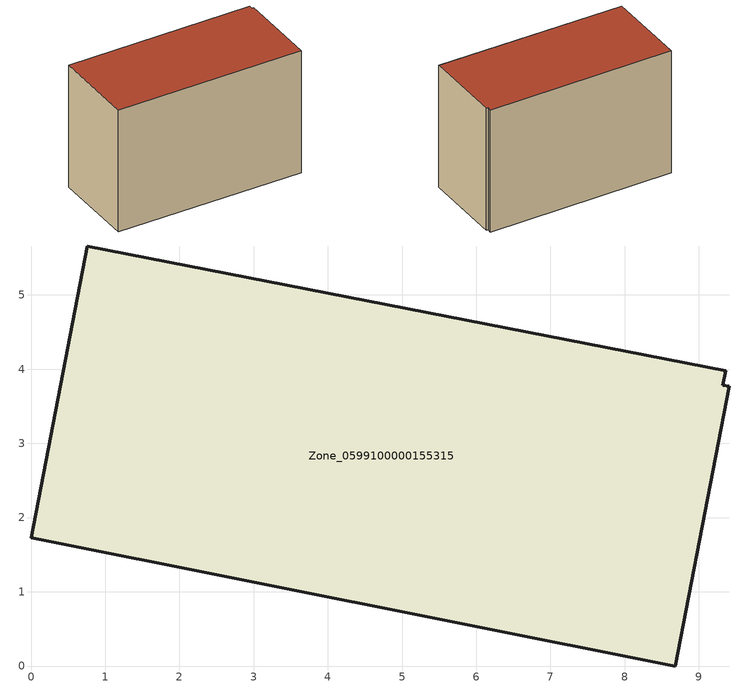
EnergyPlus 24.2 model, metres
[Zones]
Zone_0599100000155315
 floor ground (C_G): 0,1.73 0.76,5.66 9.36,3.98 9.32,3.78 9.41,3.77 8.68,0 z0
 wall outside (C_F): 0.76,5.66 0,1.73 8.68,0 9.41,3.77 9.32,3.78 9.36,3.98 0.76,5.66 z0:6.04
 roof outside (C_R): 0,1.73 8.68,0 9.41,3.77 9.32,3.78 9.36,3.98 0.76,5.66 z6.04
[BUILDING]
Pand.0599100000155315: North Axis=0; Terrain=City; Loads Convergence Tolerance Value=0.04; Temperature Convergence Tolerance Value=0.4; Solar Distribution=FullExterior; Maximum Number of Warmup Days=25; Minimum Number of Warmup Days=1
[Site:Location]
Rotterdam.The.Hague.AP_ZH_NLD Design_Conditions: Latitude=51.96; Longitude=4.45; Time Zone=1; Elevation=-4.5
[SITE:GROUNDTEMPERATURE:BUILDINGSURFACE]
18, 18, 18, 18, 18, 18, 18, 18, 18, 18, 18, 18
[MATERIAL] Thermal Absorptance=0.9; Solar Absorptance=0.7; Visible Absorptance=0.7
Name | Roughness | Thickness | Conductivity | Density | Specific Heat
G.TI.1946-1964 | MediumSmooth | 0.15 | 1 | 540 | 1210
F.TI.1946-1964 | Rough | 0.3 | 0.857143 | 1920 | 840
R.TI.1946-1964 | MediumRough | 0.2 | 0.277778 | 1500 | 1000
[CONSTRUCTION]
C_G: G.TI.1946-1964
C_F: F.TI.1946-1964
C_R: R.TI.1946-1964
[ZONE]
Zone_0599100000155315: Type=1; Multiplier=1; Ceiling Height=Autocalculate; Volume=Autocalculate; Floor Area=autocalculate; Part of Total Floor Area=Yes
[ZONEINFILTRATION:DESIGNFLOWRATE]
Infil_Zone_0599100000155315: Zone or ZoneList or Space or SpaceList=Zone_0599100000155315; Schedule=AlwaysOn; Design Flow Rate Calculation Method=Flow/Area; Flow Rate per Floor Area=0.003; Constant Term Coefficient=1; Temperature Term Coefficient=0; Velocity Term Coefficient=0; Velocity Squared Term Coefficient=0
[HVACTEMPLATE:ZONE:IDEALLOADSAIRSYSTEM]
Zone_0599100000155315: Maximum Heating Supply Air Temperature=50; Minimum Cooling Supply Air Temperature=13; Maximum Heating Supply Air Humidity Ratio=0.0156; Minimum Cooling Supply Air Humidity Ratio=0.0077; Heating Limit=NoLimit; Cooling Limit=NoLimit; Dehumidification Control Type=ConstantSensibleHeatRatio; Cooling Sensible Heat Ratio=0.7; Dehumidification Setpoint=60; Humidification Control Type=None; Humidification Setpoint=30; Outdoor Air Method=None; Outdoor Air Flow Rate per Person=0.00944; Outdoor Air Flow Rate per Zone Floor Area=0; Outdoor Air Flow Rate per Zone=0; Demand Controlled Ventilation Type=None; Outdoor Air Economizer Type=NoEconomizer; Heat Recovery Type=None; Sensible Heat Recovery Effectiveness=0.7; Latent Heat Recovery Effectiveness=0.65
[ZONECONTROL:THERMOSTAT]
ThermostatControl_Zone_0599100000155315: Zone or ZoneList=Zone_0599100000155315; Control Type Schedule=DualSetpointControlType; Control 1=Thermostat_Zone_0599100000155315; Temperature Difference Between Cutout And Setpoint=0
[THERMOSTATSETPOINT:DUALSETPOINT]
Thermostat_Zone_0599100000155315: Heating Setpoint Temperature Schedule=HeatingSetpoint_Zone_0599100000155315; Cooling Setpoint Temperature Schedule=CoolingSetpoint_Zone_0599100000155315
[SCHEDULE:COMPACT]
HeatingSetpoint_Zone_0599100000155315: Through: 12/31, For: AllDays, Until: 24:00, 21
CoolingSetpoint_Zone_0599100000155315: Through: 12/31, For: AllDays, Until: 24:00, 24
DualSetpointControlType: Through: 12/31, For: AllDays, Until: 24:00, 4
AlwaysOn: Through: 12/31, For: AllDays, Until: 24:00, 1
